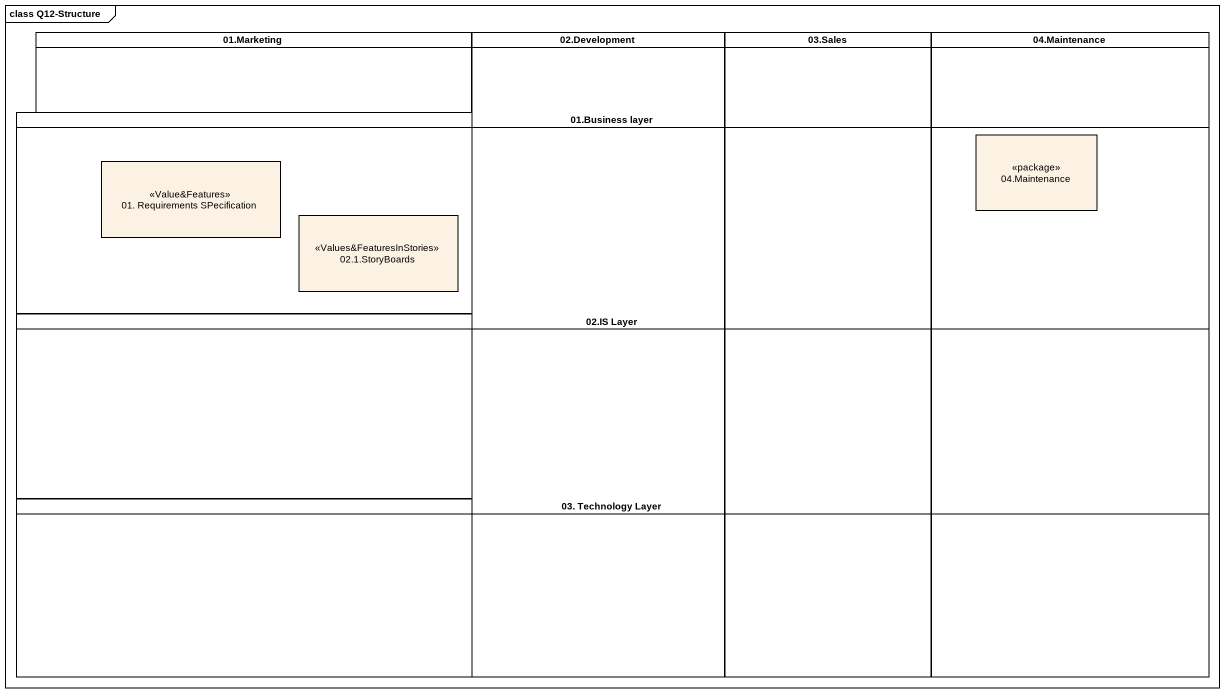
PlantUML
@startuml
mainframe class Q12-Structure
hide empty description
state "01.Marketing" as l01_Marketing <<partition>>
state "02.Development" as l02_Development <<partition>>
state "03.Sales" as l03_Sales <<partition>>
state "04.Maintenance" as l04_Maintenance <<partition>> {
  state "04.Maintenance" as o04_Maintenance <<package>>
}
state "01.Business layer" as l01_Business_layer <<partition>> {
  state "01. Requirements SPecification" as o01_Requirements <<Value&Features>>
  state "02.1.StoryBoards" as o02_1_StoryBoards <<Values&FeaturesInStories>>
}
state "02.IS Layer" as l02_IS_Layer <<partition>>
state "03. Technology Layer" as l03_Technology_Layer <<partition>>
@enduml
